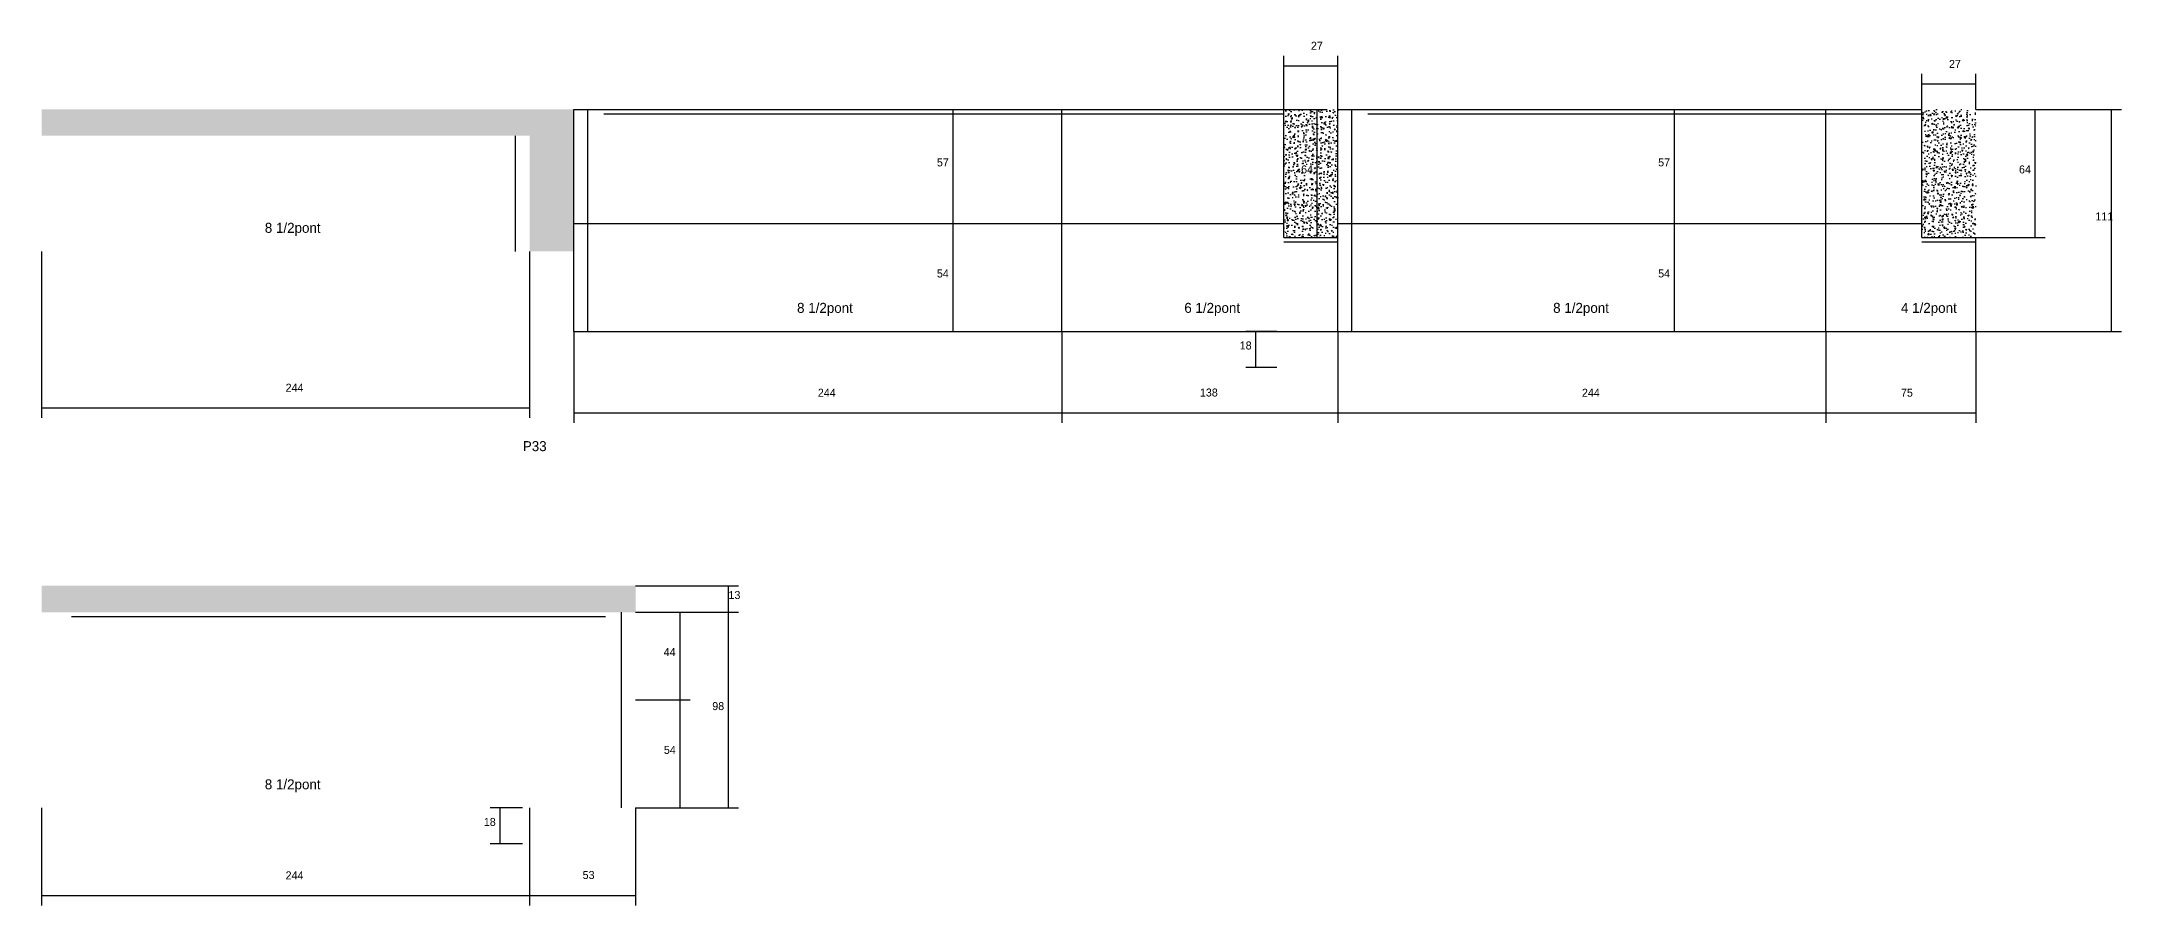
# Model space of a CAD drawing. Header units: metres. Extents: x -19688 to -17003, y 2004 to 2528.
# Drawn here: x -19688 to -18649, y 2096 to 2528 of the extents above; entities that cross this region are included whole.
import ezdxf

# ---------------------------------------------------------------- set-up
doc = ezdxf.new("R2010")
doc.units = ezdxf.units.M
for name, color, linetype in [('COTA', 4, 'Continuous'), ('NOMENCLATURA', 7, 'Continuous'), ('Painéis', 200, 'Continuous'), ('SARR_2.2x7', 40, 'Continuous')]:
    doc.layers.add(name, color=color, linetype=linetype)

msp = doc.modelspace()

# ---------------------------------------------------------------- hatches: boundary and pattern name
at = {"layer": 'COTA'}
h = msp.add_hatch(dxfattribs=at)
h.set_pattern_fill('AR-CONC', scale=0.03)
h.paths.add_polyline_path([(-19422.3, 2493.8), (-19688.4, 2493.8), (-19688.4, 2480.6), (-19444.4, 2480.6), (-19444.4, 2422.8), (-19422.3, 2422.8)])
h = msp.add_hatch(dxfattribs=at)
h.set_pattern_fill('AR-CONC', scale=0.03)
h.paths.add_polyline_path([(-19067.3, 2429.8), (-19040.3, 2429.8), (-19040.3, 2493.8), (-19067.3, 2493.8)])
h = msp.add_hatch(dxfattribs=at)
h.set_pattern_fill('AR-CONC', scale=0.03)
h.paths.add_polyline_path([(-19045.1, 2464.2), (-19065.7, 2464.2), (-19065.7, 2464.2), (-19065.7, 2486.6), (-19065.7, 2486.6), (-19045.1, 2486.6), (-19045.1, 2486.6), (-19045.1, 2464.2)])
h = msp.add_hatch(dxfattribs=at)
h.set_pattern_fill('AR-CONC', scale=0.03)
h.paths.add_polyline_path([(-18721.3, 2493.8), (-18748.3, 2493.8), (-18748.3, 2429.8), (-18721.3, 2429.8)])
h = msp.add_hatch(dxfattribs=at)
h.set_pattern_fill('AR-CONC', scale=0.03)
h.paths.add_polyline_path([(-19688.4, 2255.7), (-19688.4, 2242.5), (-19391.4, 2242.5), (-19391.4, 2255.7)])

# ---------------------------------------------------------------- linework, layer by layer
for p, q in [((-19067.3, 2493.8), (-19067.3, 2520.6)), ((-19040.3, 2493.8), (-19040.3, 2520.6)), ((-19067.3, 2515.6), (-19040.3, 2515.6)), ((-18748.3, 2493.8), (-18748.3, 2511.5)), ((-18748.3, 2506.5), (-18721.3, 2506.5)), ((-18721.3, 2493.8), (-18721.3, 2511.5)), ((-19247.7, 2493.8), (-19227.7, 2493.8)), ((-19232.7, 2436.8), (-19232.7, 2493.8)), ((-19067.3, 2493.8), (-19045.6, 2493.8)), ((-19050.6, 2429.8), (-19050.6, 2493.8)), ((-18894.3, 2493.8), (-18867.1, 2493.8)), ((-18872.1, 2436.8), (-18872.1, 2493.8)), ((-18721.3, 2493.8), (-18648.6, 2493.8)), ((-18721.3, 2493.8), (-18686.7, 2493.8)), ((-18691.7, 2429.8), (-18691.7, 2493.8)), ((-18653.6, 2382.8), (-18653.6, 2493.8)), ((-19244.8, 2436.8), (-19227.7, 2436.8)), ((-19244.8, 2436.8), (-19227.7, 2436.8)), ((-19232.7, 2382.8), (-19232.7, 2436.8)), ((-18894.3, 2436.8), (-18867.1, 2436.8)), ((-18887.1, 2436.8), (-18867.1, 2436.8)), ((-18872.1, 2382.8), (-18872.1, 2436.8)), ((-19688.4, 2422.8), (-19688.4, 2339.6)), ((-19444.4, 2422.8), (-19444.4, 2339.6)), ((-19067.3, 2429.8), (-19045.6, 2429.8)), ((-18721.3, 2429.8), (-18686.7, 2429.8)), ((-19422.3, 2382.8), (-19422.3, 2337.1)), ((-19244.8, 2382.8), (-19227.7, 2382.8)), ((-19178.3, 2382.8), (-19178.3, 2337.1)), ((-19178.3, 2382.8), (-19178.3, 2337.1)), ((-19070.8, 2382.8), (-19086.3, 2382.8)), ((-19081.3, 2364.8), (-19081.3, 2382.8)), ((-19040.3, 2382.8), (-19040.3, 2337.1)), ((-19040.3, 2382.8), (-19040.3, 2337.1)), ((-18894.3, 2382.8), (-18867.1, 2382.8)), ((-18796.3, 2382.8), (-18796.3, 2337.1)), ((-18796.3, 2382.8), (-18796.3, 2337.1)), ((-18721.3, 2382.8), (-18721.3, 2337.1)), ((-18721.3, 2382.8), (-18648.6, 2382.8)), ((-19070.8, 2364.8), (-19086.3, 2364.8)), ((-19688.4, 2344.6), (-19444.4, 2344.6)), ((-19422.3, 2342.1), (-19178.3, 2342.1)), ((-19178.3, 2342.1), (-19040.3, 2342.1)), ((-19040.3, 2342.1), (-18796.3, 2342.1)), ((-18796.3, 2342.1), (-18721.3, 2342.1)), ((-19391.4, 2255.7), (-19340, 2255.7)), ((-19345, 2242.5), (-19345, 2255.7)), ((-19391.4, 2242.5), (-19340, 2242.5)), ((-19391.4, 2242.5), (-19340, 2242.5)), ((-19391.4, 2242.5), (-19364.2, 2242.5)), ((-19369.2, 2198.7), (-19369.2, 2242.5)), ((-19345, 2144.7), (-19345, 2242.5)), ((-19391.4, 2198.7), (-19364.2, 2198.7)), ((-19391.4, 2198.7), (-19364.2, 2198.7)), ((-19369.2, 2144.7), (-19369.2, 2198.7)), ((-19688.4, 2144.7), (-19688.4, 2096)), ((-19447.9, 2144.7), (-19464.2, 2144.7)), ((-19459.2, 2126.7), (-19459.2, 2144.7)), ((-19444.4, 2144.7), (-19444.4, 2096)), ((-19444.4, 2144.7), (-19444.4, 2096)), ((-19391.4, 2144.7), (-19391.4, 2096)), ((-19391.4, 2144.7), (-19340, 2144.7)), ((-19391.4, 2144.7), (-19364.2, 2144.7)), ((-19447.9, 2126.7), (-19464.2, 2126.7)), ((-19688.4, 2101), (-19444.4, 2101)), ((-19444.4, 2101), (-19391.4, 2101))]:
    msp.add_line(p, q, dxfattribs=at)
at = {"layer": 'Painéis'}
for p, q in [((-19422.3, 2493.8), (-19067.3, 2493.8)), ((-19422.3, 2382.8), (-19422.3, 2493.8)), ((-19178.3, 2382.8), (-19178.3, 2493.8)), ((-19067.3, 2429.8), (-19067.3, 2493.8)), ((-19040.3, 2493.8), (-18748.3, 2493.8)), ((-19040.3, 2382.8), (-19040.3, 2493.8)), ((-18796.3, 2382.8), (-18796.3, 2493.8)), ((-18748.3, 2429.8), (-18748.3, 2493.8)), ((-19422.3, 2436.8), (-19067.3, 2436.8)), ((-19040.3, 2436.8), (-18748.3, 2436.8)), ((-19067.3, 2429.8), (-19040.3, 2429.8)), ((-18748.3, 2429.8), (-18721.3, 2429.8)), ((-18721.3, 2382.8), (-18721.3, 2429.8)), ((-19422.3, 2382.8), (-18721.3, 2382.8))]:
    msp.add_line(p, q, dxfattribs=at)
at = {"layer": 'SARR_2.2x7'}
for p, q in [((-19415.3, 2382.8), (-19415.3, 2493.8)), ((-19407.3, 2491.6), (-19178.3, 2491.6)), ((-19178.3, 2491.6), (-19067.3, 2491.6)), ((-19033.3, 2382.8), (-19033.3, 2493.8)), ((-19025.3, 2491.6), (-18796.3, 2491.6)), ((-18796.3, 2491.6), (-18748.3, 2491.6)), ((-19451.4, 2422.8), (-19451.4, 2480.6)), ((-19067.3, 2427.6), (-19040.3, 2427.6)), ((-18748.3, 2427.6), (-18721.3, 2427.6)), ((-19673.4, 2240.3), (-19444.4, 2240.3)), ((-19444.4, 2240.3), (-19406.4, 2240.3)), ((-19398.4, 2144.7), (-19398.4, 2242.5))]:
    msp.add_line(p, q, dxfattribs=at)

# ---------------------------------------------------------------- texts
at = {"layer": 'COTA'}
for s, p in [('27', (-19053.8, 2523.6)), ('27', (-18734.8, 2514.5)), ('57', (-19240.8, 2465.3)), ('64', (-19058.7, 2461.8)), ('57', (-18880.2, 2465.3)), ('64', (-18699.8, 2461.8)), ('111', (-18661.6, 2438.3)), ('54', (-19240.8, 2409.8)), ('54', (-18880.2, 2409.8)), ('18', (-19089.4, 2373.8)), ('244', (-19566.4, 2352.7)), ('244', (-19300.3, 2350.2)), ('138', (-19109.3, 2350.3)), ('244', (-18918.3, 2350.2)), ('75', (-18758.8, 2350.2)), ('13', (-19345, 2249.1)), ('44', (-19377.4, 2220.6)), ('98', (-19353.1, 2193.6)), ('54', (-19377.3, 2171.7)), ('18', (-19467.3, 2135.7)), ('244', (-19566.4, 2109)), ('53', (-19417.9, 2109.2))]:
    msp.add_text(s, height=4, dxfattribs=at).set_placement(p)
at = {"layer": 'NOMENCLATURA'}
for s, p in [('8 1/2pont', (-19576.8, 2432.1)), ('8 1/2pont', (-19310.7, 2392.1)), ('6 1/2pont', (-19117.1, 2392.1)), ('8 1/2pont', (-18932.7, 2392.1)), ('4 1/2pont', (-18758.8, 2392.1)), ('P33', (-19447.8, 2323)), ('8 1/2pont', (-19576.8, 2154))]:
    msp.add_text(s, height=5, dxfattribs=at).set_placement(p)

doc.saveas('drawing.dxf')
